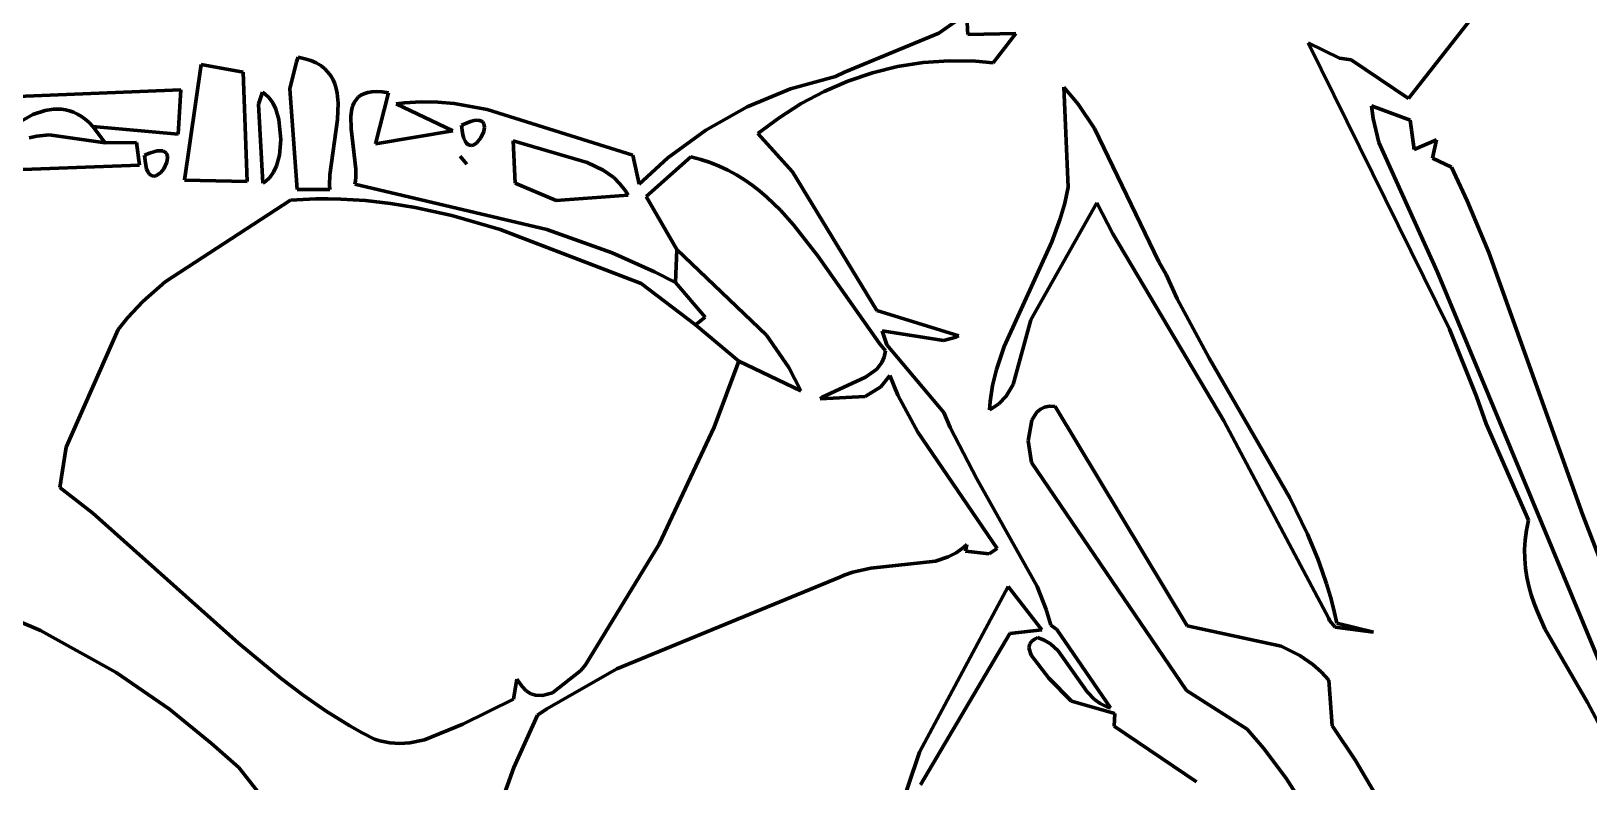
# Model space of a CAD drawing. Header units: millimetres. Extents: x 0 to 8.5, y 0 to 13.2.
# Drawn here: x 4.311 to 5.611, y 8.796 to 9.423 of the extents above; entities that cross this region are included whole.
import ezdxf

# ---------------------------------------------------------------- set-up
doc = ezdxf.new("R2010")
doc.units = ezdxf.units.MM
for name, color, linetype, lineweight in [('color#060606ff', 7, 'CONTINUOUS', 100), ('color#5c5c5cff', 7, 'CONTINUOUS', 100), ('color#aeaeaeff', 7, 'CONTINUOUS', 100), ('color#ffffffff', 7, 'CONTINUOUS', 100)]:
    doc.layers.add(name, color=color, linetype=linetype, lineweight=lineweight)

msp = doc.modelspace()

# ---------------------------------------------------------------- linework, layer by layer
at = {"layer": 'color#060606ff'}
for p, q in [((5.5317, 9.4576), (5.4601, 9.3664)), ((5.0923, 9.4198), (5.0914, 9.4396)), ((5.082, 9.4306), (5.0683, 9.4208)), ((5.0683, 9.4208), (4.9895, 9.3884)), ((5.1326, 9.4205), (5.0923, 9.4198)), ((5.1135, 9.3962), (5.1326, 9.4205)), ((5.4026, 9.4), (5.3764, 9.4129)), ((5.3764, 9.4129), (5.4942, 9.1738)), ((4.5324, 9.397), (4.5268, 9.3745)), ((4.5338, 9.4007), (4.5324, 9.397)), ((4.5394, 9.3995), (4.5338, 9.4007)), ((4.5443, 9.3979), (4.5394, 9.3995)), ((4.5487, 9.396), (4.5443, 9.3979)), ((5.0338, 9.3929), (5.0552, 9.3963)), ((5.0552, 9.3963), (5.0769, 9.3978)), ((5.0769, 9.3978), (5.0988, 9.3975)), ((5.0988, 9.3975), (5.1135, 9.3962)), ((5.4122, 9.3985), (5.4026, 9.4)), ((5.4601, 9.3664), (5.4122, 9.3985)), ((4.4529, 9.3946), (4.4389, 9.2982)), ((4.4877, 9.3884), (4.4529, 9.3946)), ((4.4911, 9.2969), (4.4877, 9.3884)), ((4.5525, 9.3938), (4.5487, 9.396)), ((4.5558, 9.3913), (4.5525, 9.3938)), ((4.5586, 9.3884), (4.5558, 9.3913)), ((4.5609, 9.3853), (4.5586, 9.3884)), ((4.5628, 9.382), (4.5609, 9.3853)), ((4.9819, 9.3848), (4.9445, 9.3743)), ((4.9895, 9.3884), (4.9819, 9.3848)), ((4.9924, 9.3808), (5.0128, 9.3877)), ((5.0128, 9.3877), (5.0338, 9.3929)), ((4.4358, 9.3736), (4.2687, 9.3666)), ((4.4335, 9.3365), (4.4358, 9.3736)), ((4.504, 9.3715), (4.5005, 9.3617)), ((4.506, 9.3702), (4.504, 9.3715)), ((4.5095, 9.3669), (4.506, 9.3702)), ((4.5268, 9.3745), (4.5329, 9.2903)), ((4.5643, 9.3785), (4.5628, 9.382)), ((4.5654, 9.3747), (4.5643, 9.3785)), ((4.5663, 9.3707), (4.5654, 9.3747)), ((4.567, 9.3624), (4.5663, 9.3707)), ((4.5886, 9.3703), (4.586, 9.369)), ((4.5917, 9.3713), (4.5886, 9.3703)), ((4.5952, 9.3719), (4.5917, 9.3713)), ((4.5993, 9.3721), (4.5952, 9.3719)), ((4.5982, 9.3285), (4.609, 9.3711)), ((4.6039, 9.3719), (4.5993, 9.3721)), ((4.609, 9.3711), (4.6039, 9.3719)), ((4.9445, 9.3743), (4.9082, 9.3593)), ((4.9533, 9.3621), (4.9725, 9.3722)), ((4.9725, 9.3722), (4.9924, 9.3808)), ((5.1726, 9.3759), (5.1762, 9.2923)), ((5.1844, 9.3617), (5.1726, 9.3759)), ((4.5005, 9.3617), (4.5043, 9.2956)), ((4.5125, 9.3626), (4.5095, 9.3669)), ((4.515, 9.3575), (4.5125, 9.3626)), ((4.5177, 9.3487), (4.515, 9.3575)), ((4.5664, 9.3489), (4.567, 9.3624)), ((4.5786, 9.3577), (4.5777, 9.3515)), ((4.5794, 9.3605), (4.5786, 9.3577)), ((4.5805, 9.363), (4.5794, 9.3605)), ((4.582, 9.3653), (4.5805, 9.363)), ((4.5838, 9.3673), (4.582, 9.3653)), ((4.586, 9.369), (4.5838, 9.3673)), ((4.6224, 9.3627), (4.6154, 9.3619)), ((4.6154, 9.3619), (4.6628, 9.3392)), ((4.6363, 9.3635), (4.6224, 9.3627)), ((4.6501, 9.3632), (4.6363, 9.3635)), ((4.664, 9.362), (4.6501, 9.3632)), ((4.6915, 9.3572), (4.664, 9.362)), ((4.9082, 9.3593), (4.8738, 9.34)), ((4.9349, 9.3503), (4.9533, 9.3621)), ((5.198, 9.3413), (5.1844, 9.3617)), ((5.4307, 9.3497), (5.4293, 9.3601)), ((5.4293, 9.3601), (5.4615, 9.3482)), ((4.5193, 9.3322), (4.5177, 9.3487)), ((4.5601, 9.3026), (4.5664, 9.3489)), ((4.5777, 9.3515), (4.5779, 9.341)), ((4.8129, 9.3189), (4.6915, 9.3572)), ((4.9173, 9.3371), (4.9349, 9.3503)), ((5.4354, 9.3297), (5.4307, 9.3497)), ((5.4615, 9.3482), (5.4649, 9.3237)), ((4.3728, 9.3292), (4.3623, 9.343)), ((4.3623, 9.343), (4.4335, 9.3365)), ((4.518, 9.319), (4.5193, 9.3322)), ((4.5779, 9.341), (4.5819, 9.3073)), ((4.6628, 9.3392), (4.5982, 9.3285)), ((4.8738, 9.34), (4.8421, 9.3168)), ((4.9461, 9.305), (4.9173, 9.3371)), ((5.2517, 9.2301), (5.198, 9.3413)), ((5.4649, 9.3237), (5.4835, 9.3319)), ((5.4835, 9.3319), (5.48, 9.3165)), ((4.3987, 9.3297), (4.3728, 9.3292)), ((4.4012, 9.3106), (4.3987, 9.3297)), ((4.4097, 9.3206), (4.4056, 9.3189)), ((4.4056, 9.3189), (4.406, 9.3143)), ((4.4132, 9.3219), (4.4097, 9.3206)), ((4.4162, 9.3225), (4.4132, 9.3219)), ((4.4187, 9.3227), (4.4162, 9.3225)), ((4.4207, 9.3225), (4.4187, 9.3227)), ((4.4223, 9.3219), (4.4207, 9.3225)), ((4.4235, 9.321), (4.4223, 9.3219)), ((4.4242, 9.3198), (4.4235, 9.321)), ((4.4247, 9.3183), (4.4242, 9.3198)), ((4.4248, 9.3167), (4.4247, 9.3183)), ((4.5155, 9.31), (4.518, 9.319)), ((4.7132, 9.3311), (4.7749, 9.3129)), ((4.7147, 9.2957), (4.7132, 9.3311)), ((4.8183, 9.2948), (4.8129, 9.3189)), ((5.4839, 9.2219), (5.4354, 9.3297)), ((4.2812, 9.3062), (4.4012, 9.3106)), ((4.406, 9.3143), (4.4065, 9.3106)), ((4.4065, 9.3106), (4.4073, 9.3076)), ((4.4073, 9.3076), (4.4083, 9.3052)), ((4.4083, 9.3052), (4.4094, 9.3035)), ((4.4192, 9.3046), (4.4216, 9.3077)), ((4.4216, 9.3077), (4.4242, 9.3132)), ((4.4242, 9.3132), (4.4248, 9.3167)), ((4.5131, 9.3048), (4.5155, 9.31)), ((4.5819, 9.3073), (4.5819, 9.3006)), ((4.7749, 9.3129), (4.7881, 9.3066)), ((4.7881, 9.3066), (4.797, 9.3003)), ((4.8421, 9.3168), (4.8183, 9.2948)), ((4.824, 9.2844), (4.8614, 9.3175)), ((4.8614, 9.3175), (4.8696, 9.3154)), ((4.8696, 9.3154), (4.8774, 9.3129)), ((4.8774, 9.3129), (4.885, 9.3098)), ((4.885, 9.3098), (4.8923, 9.3064)), ((4.8923, 9.3064), (4.8993, 9.3026)), ((5.48, 9.3165), (5.4959, 9.309)), ((5.4959, 9.309), (5.509, 9.2808)), ((4.4094, 9.3035), (4.4107, 9.3023)), ((4.4107, 9.3023), (4.412, 9.3017)), ((4.412, 9.3017), (4.4134, 9.3016)), ((4.4134, 9.3016), (4.4149, 9.3018)), ((4.4149, 9.3018), (4.4163, 9.3025)), ((4.4163, 9.3025), (4.4192, 9.3046)), ((4.4389, 9.2982), (4.4911, 9.2969)), ((4.5043, 9.2956), (4.5064, 9.2969)), ((4.5064, 9.2969), (4.5101, 9.3004)), ((4.5101, 9.3004), (4.5131, 9.3048)), ((4.5599, 9.2943), (4.5601, 9.3026)), ((4.5601, 9.2904), (4.5599, 9.2943)), ((4.5816, 9.2976), (4.5811, 9.2947)), ((4.5811, 9.2947), (4.7412, 9.257)), ((4.5819, 9.3006), (4.5816, 9.2976)), ((4.7491, 9.2813), (4.7147, 9.2957)), ((4.797, 9.3003), (4.8022, 9.2951)), ((4.8022, 9.2951), (4.8069, 9.2891)), ((4.8993, 9.3026), (4.906, 9.2985)), ((4.906, 9.2985), (4.9125, 9.294)), ((4.9125, 9.294), (4.9187, 9.2891)), ((5.0164, 9.1894), (4.9461, 9.305)), ((5.1762, 9.2923), (5.1734, 9.2789)), ((4.5274, 9.2814), (4.4227, 9.2134)), ((4.5379, 9.2821), (4.5274, 9.2814)), ((4.5329, 9.2903), (4.5601, 9.2904)), ((4.5484, 9.2826), (4.5379, 9.2821)), ((4.5588, 9.2827), (4.5484, 9.2826)), ((4.5692, 9.2824), (4.5588, 9.2827)), ((4.59, 9.2811), (4.5692, 9.2824)), ((4.6107, 9.2787), (4.59, 9.2811)), ((4.8089, 9.2857), (4.7491, 9.2813)), ((4.8069, 9.2891), (4.8089, 9.2857)), ((4.8497, 9.2402), (4.824, 9.2844)), ((4.9187, 9.2891), (4.9248, 9.284)), ((4.9248, 9.284), (4.9362, 9.273)), ((5.509, 9.2808), (5.5272, 9.2379)), ((4.6312, 9.2753), (4.6107, 9.2787)), ((4.6618, 9.2686), (4.6312, 9.2753)), ((4.7022, 9.257), (4.6618, 9.2686)), ((4.9362, 9.273), (4.9471, 9.261)), ((5.145, 9.1816), (5.2, 9.2792)), ((5.1734, 9.2789), (5.1695, 9.2659)), ((5.2, 9.2792), (5.2135, 9.2534)), ((4.8198, 9.212), (4.7022, 9.257)), ((4.7412, 9.257), (4.7957, 9.2374)), ((4.9471, 9.261), (4.9671, 9.2352)), ((5.1695, 9.2659), (5.1624, 9.2467)), ((5.2135, 9.2534), (5.3059, 9.0973)), ((4.9244, 9.1687), (4.8497, 9.2402)), ((5.1624, 9.2467), (5.1226, 9.1593)), ((4.7957, 9.2374), (4.8311, 9.2216)), ((4.9671, 9.2352), (5.0187, 9.1617)), ((5.2578, 9.2194), (5.2517, 9.2301)), ((5.5272, 9.2379), (5.6056, 9.0184)), ((4.8311, 9.2216), (4.8485, 9.2128)), ((5.2672, 9.1991), (5.2578, 9.2194)), ((5.6326, 8.8643), (5.4839, 9.2219)), ((4.4227, 9.2134), (4.4041, 9.197)), ((4.8652, 9.1774), (4.8198, 9.212)), ((4.8485, 9.2128), (4.8732, 9.1839)), ((4.4041, 9.197), (4.3914, 9.1833)), ((5.0849, 9.1682), (5.0164, 9.1894)), ((5.2937, 9.1497), (5.2672, 9.1991)), ((4.3914, 9.1833), (4.3836, 9.1734)), ((4.8732, 9.1839), (4.8652, 9.1774)), ((5.1303, 9.1276), (5.145, 9.1816)), ((4.3836, 9.1734), (4.3402, 9.0753)), ((4.943, 9.1419), (4.9244, 9.1687)), ((5.0249, 9.1607), (5.0209, 9.1723)), ((5.0209, 9.1723), (5.072, 9.1644)), ((5.072, 9.1644), (5.0828, 9.1672)), ((5.0828, 9.1672), (5.0849, 9.1682)), ((5.4942, 9.1738), (5.5169, 9.1177)), ((5.0187, 9.1617), (5.0236, 9.1556)), ((5.0225, 9.1504), (5.0206, 9.146)), ((5.0236, 9.1556), (5.0225, 9.1504)), ((5.0725, 9.1043), (5.0249, 9.1607)), ((5.1226, 9.1593), (5.1163, 9.14)), ((5.3612, 9.0329), (5.2937, 9.1497)), ((4.8808, 9.092), (4.9014, 9.1472)), ((4.9014, 9.1472), (4.9531, 9.1223)), ((4.9531, 9.1223), (4.943, 9.1419)), ((5.0165, 9.1405), (5.0071, 9.1337)), ((5.0206, 9.146), (5.0165, 9.1405)), ((5.1163, 9.14), (5.1131, 9.1268)), ((5.0071, 9.1337), (4.9709, 9.117)), ((5.0069, 9.1177), (5.0198, 9.1257)), ((5.0198, 9.1257), (5.0274, 9.1351)), ((5.0274, 9.1351), (5.0339, 9.1186)), ((5.1131, 9.1268), (5.1111, 9.1133)), ((5.1245, 9.1179), (5.1303, 9.1276)), ((4.9691, 9.1156), (5.0069, 9.1177)), ((4.9709, 9.117), (4.9691, 9.1156)), ((5.0339, 9.1186), (5.0508, 9.0877)), ((5.1111, 9.1133), (5.1106, 9.1065)), ((5.1134, 9.108), (5.1184, 9.1116)), ((5.1184, 9.1116), (5.1245, 9.1179)), ((5.5169, 9.1177), (5.5248, 9.0947)), ((5.0777, 9.0916), (5.0725, 9.1043)), ((5.1106, 9.1065), (5.1134, 9.108)), ((5.1459, 9.0978), (5.1427, 9.0806)), ((5.1501, 9.1044), (5.1459, 9.0978)), ((5.153, 9.1069), (5.1501, 9.1044)), ((5.1565, 9.1086), (5.153, 9.1069)), ((5.1605, 9.1094), (5.1565, 9.1086)), ((5.1652, 9.1093), (5.1605, 9.1094)), ((5.2754, 8.9263), (5.1652, 9.1093)), ((5.3059, 9.0973), (5.3937, 8.9322)), ((4.8348, 8.9942), (4.8808, 9.092)), ((5.0508, 9.0877), (5.117, 8.9908)), ((5.0999, 9.0489), (5.0777, 9.0916)), ((5.5248, 9.0947), (5.5603, 9.0143)), ((4.3402, 9.0753), (4.3348, 9.0417)), ((5.1427, 9.0806), (5.1455, 9.0626)), ((5.1455, 9.0626), (5.2749, 8.8723)), ((5.1503, 8.959), (5.0999, 9.0489)), ((4.3348, 9.0417), (4.3624, 9.0203)), ((5.3757, 9.0028), (5.3612, 9.0329)), ((4.3624, 9.0203), (4.4838, 8.9117)), ((5.5603, 9.0143), (5.5585, 9.0059)), ((5.6056, 9.0184), (5.6336, 8.9459)), ((4.7735, 8.8935), (4.8348, 8.9942)), ((5.0917, 8.9941), (5.0888, 8.9915)), ((5.0905, 8.9885), (5.0917, 8.9941)), ((5.3843, 8.9822), (5.3757, 9.0028)), ((5.5575, 8.9978), (5.557, 8.9898)), ((5.5585, 9.0059), (5.5575, 8.9978)), ((5.0759, 8.9837), (5.0654, 8.9802)), ((5.0826, 8.9871), (5.0759, 8.9837)), ((5.0888, 8.9915), (5.0826, 8.9871)), ((5.1103, 8.9862), (5.0905, 8.9885)), ((5.117, 8.9908), (5.1103, 8.9862)), ((5.3881, 8.9717), (5.3843, 8.9822)), ((5.557, 8.9898), (5.5571, 8.982)), ((5.5571, 8.982), (5.5577, 8.9744)), ((4.9892, 8.9685), (4.9857, 8.9668)), ((4.9964, 8.9711), (4.9892, 8.9685)), ((5.0115, 8.9743), (4.9964, 8.9711)), ((5.0654, 8.9802), (5.0115, 8.9743)), ((5.3917, 8.9611), (5.3881, 8.9717)), ((5.5577, 8.9744), (5.5589, 8.9668)), ((4.3186, 8.9223), (4.2355, 8.9575)), ((4.9857, 8.9668), (4.7996, 8.8902)), ((5.052, 8.8207), (5.1261, 8.9591)), ((5.1261, 8.9591), (5.1541, 8.9229)), ((5.1577, 8.9399), (5.1503, 8.959)), ((5.395, 8.9503), (5.3917, 8.9611)), ((5.5589, 8.9668), (5.5605, 8.9594)), ((5.5605, 8.9594), (5.5625, 8.9521)), ((5.3979, 8.9395), (5.395, 8.9503)), ((5.5625, 8.9521), (5.5649, 8.9449)), ((5.5649, 8.9449), (5.5676, 8.9378)), ((5.1617, 8.9267), (5.1577, 8.9399)), ((5.3937, 8.9322), (5.3943, 8.9307)), ((5.3943, 8.9307), (5.3988, 8.9251)), ((5.4004, 8.9284), (5.3979, 8.9395)), ((5.4309, 8.9209), (5.4004, 8.9284)), ((5.5676, 8.9378), (5.5739, 8.9238)), ((4.3818, 8.8872), (4.3186, 8.9223)), ((5.1276, 8.9198), (5.053, 8.7936)), ((5.1541, 8.9229), (5.1276, 8.9198)), ((5.1487, 8.9153), (5.1506, 8.9163)), ((5.1506, 8.9163), (5.1562, 8.9141)), ((5.1666, 8.9232), (5.1617, 8.9267)), ((5.2114, 8.8576), (5.1666, 8.9232)), ((5.3538, 8.9091), (5.2754, 8.9263)), ((5.3988, 8.9251), (5.4309, 8.9209)), ((5.5739, 8.9238), (5.6095, 8.8623)), ((4.4838, 8.9117), (4.5195, 8.8821)), ((5.1432, 8.9078), (5.1441, 8.9112)), ((5.1453, 8.9018), (5.1432, 8.9078)), ((5.1441, 8.9112), (5.1458, 8.9133)), ((5.1458, 8.9133), (5.1487, 8.9153)), ((5.1562, 8.9141), (5.1613, 8.9111)), ((5.1613, 8.9111), (5.1677, 8.9053)), ((5.1677, 8.9053), (5.1919, 8.8711)), ((5.3695, 8.9015), (5.3538, 8.9091)), ((4.7996, 8.8902), (4.7413, 8.8569)), ((4.7695, 8.8889), (4.7735, 8.8935)), ((5.16, 8.8825), (5.1453, 8.9018)), ((5.3804, 8.8939), (5.3695, 8.9015)), ((5.3872, 8.8878), (5.3804, 8.8939)), ((4.4265, 8.8565), (4.3818, 8.8872)), ((4.5195, 8.8821), (4.538, 8.8682)), ((4.7135, 8.865), (4.7161, 8.8816)), ((4.7161, 8.8816), (4.7205, 8.8755)), ((4.7459, 8.8702), (4.7695, 8.8889)), ((5.1789, 8.8634), (5.16, 8.8825)), ((5.3935, 8.8809), (5.3872, 8.8878)), ((5.3963, 8.8428), (5.3935, 8.8809)), ((4.538, 8.8682), (4.5571, 8.855)), ((4.6711, 8.844), (4.7135, 8.865)), ((4.7205, 8.8755), (4.724, 8.8719)), ((4.724, 8.8719), (4.7278, 8.8695)), ((4.7278, 8.8695), (4.7317, 8.8682)), ((4.7317, 8.8682), (4.7377, 8.8679)), ((4.7377, 8.8679), (4.7459, 8.8702)), ((5.2152, 8.8529), (5.1789, 8.8634)), ((5.1919, 8.8711), (5.1981, 8.8648)), ((5.1981, 8.8648), (5.2029, 8.8614)), ((5.2749, 8.8723), (5.3256, 8.84)), ((4.4615, 8.8279), (4.4265, 8.8565)), ((4.5571, 8.855), (4.5769, 8.8427)), ((4.7333, 8.8517), (4.7136, 8.8079)), ((4.7413, 8.8569), (4.7333, 8.8517)), ((5.2029, 8.8614), (5.2084, 8.8586)), ((5.2084, 8.8586), (5.2114, 8.8576)), ((5.2146, 8.8424), (5.2152, 8.8529)), ((5.6095, 8.8623), (5.6206, 8.8413)), ((4.5769, 8.8427), (4.5871, 8.837)), ((4.6392, 8.8311), (4.6711, 8.844)), ((5.2833, 8.7959), (5.2146, 8.8424)), ((5.3256, 8.84), (5.339, 8.8241)), ((5.3973, 8.8416), (5.3963, 8.8428)), ((5.4158, 8.8139), (5.3973, 8.8416)), ((4.4842, 8.8079), (4.4615, 8.8279)), ((4.5871, 8.837), (4.5975, 8.8315)), ((4.5975, 8.8315), (4.6018, 8.8302)), ((4.6018, 8.8302), (4.6103, 8.8286)), ((4.6103, 8.8286), (4.6186, 8.8281)), ((4.6186, 8.8281), (4.6269, 8.8286)), ((4.6269, 8.8286), (4.6392, 8.8311)), ((5.0297, 8.754), (5.052, 8.8207)), ((5.339, 8.8241), (5.3578, 8.7993)), ((5.484, 8.6979), (5.4158, 8.8139)), ((4.5026, 8.7845), (4.4842, 8.8079)), ((4.7136, 8.8079), (4.6975, 8.7628)), ((5.3578, 8.7993), (5.4304, 8.6856))]:
    msp.add_line(p, q, dxfattribs=at)
at = {"layer": 'color#5c5c5cff'}
for p, q in [((4.3226, 9.3562), (4.3295, 9.3573)), ((4.3295, 9.3573), (4.3363, 9.3573)), ((4.3363, 9.3573), (4.3397, 9.3568)), ((4.2694, 9.3284), (4.3122, 9.3529)), ((4.3122, 9.3529), (4.3226, 9.3562)), ((4.3397, 9.3568), (4.343, 9.356)), ((4.343, 9.356), (4.3464, 9.3548)), ((4.3464, 9.3548), (4.3496, 9.3533)), ((4.3496, 9.3533), (4.3529, 9.3514)), ((4.3529, 9.3514), (4.3561, 9.349)), ((4.3561, 9.349), (4.3592, 9.3462)), ((4.3592, 9.3462), (4.3623, 9.343)), ((4.6701, 9.344), (4.6741, 9.3458)), ((4.6741, 9.3458), (4.6776, 9.3471)), ((4.6776, 9.3471), (4.6805, 9.3479)), ((4.6805, 9.3479), (4.683, 9.3481)), ((4.683, 9.3481), (4.685, 9.348)), ((4.685, 9.348), (4.6866, 9.3474)), ((4.6866, 9.3474), (4.6877, 9.3465)), ((4.6877, 9.3465), (4.6885, 9.3454)), ((4.6885, 9.3454), (4.689, 9.3439)), ((4.3158, 9.335), (4.3094, 9.3334)), ((4.3259, 9.3359), (4.3158, 9.335)), ((4.3728, 9.3292), (4.3259, 9.3359)), ((4.3623, 9.343), (4.3728, 9.3292)), ((4.6705, 9.3395), (4.6701, 9.344)), ((4.6712, 9.3359), (4.6705, 9.3395)), ((4.672, 9.3329), (4.6712, 9.3359)), ((4.673, 9.3306), (4.672, 9.3329)), ((4.6862, 9.3334), (4.6824, 9.3291)), ((4.6886, 9.3388), (4.6862, 9.3334)), ((4.6892, 9.3424), (4.6886, 9.3388)), ((4.689, 9.3439), (4.6892, 9.3424)), ((4.6688, 9.3183), (4.6745, 9.3115)), ((4.6695, 9.3174), (4.6688, 9.3183)), ((4.6742, 9.3289), (4.673, 9.3306)), ((4.6754, 9.3278), (4.6742, 9.3289)), ((4.6768, 9.3273), (4.6754, 9.3278)), ((4.6782, 9.3271), (4.6768, 9.3273)), ((4.6796, 9.3274), (4.6782, 9.3271)), ((4.681, 9.3281), (4.6796, 9.3274)), ((4.6824, 9.3291), (4.681, 9.3281)), ((4.6745, 9.3115), (4.6695, 9.3174))]:
    msp.add_line(p, q, dxfattribs=at)
at = {"layer": 'color#aeaeaeff'}
for p, q in [((5.1726, 9.3759), (5.1844, 9.3617)), ((5.1762, 9.2923), (5.1726, 9.3759)), ((5.1844, 9.3617), (5.198, 9.3413)), ((5.198, 9.3413), (5.2517, 9.2301)), ((5.1734, 9.2789), (5.1762, 9.2923)), ((5.2, 9.2792), (5.145, 9.1816)), ((5.1695, 9.2659), (5.1734, 9.2789)), ((5.2135, 9.2534), (5.2, 9.2792)), ((5.1624, 9.2467), (5.1695, 9.2659)), ((5.3059, 9.0973), (5.2135, 9.2534)), ((4.8485, 9.2128), (4.8497, 9.2402)), ((4.8497, 9.2402), (4.9244, 9.1687)), ((5.1226, 9.1593), (5.1624, 9.2467)), ((5.2517, 9.2301), (5.2578, 9.2194)), ((5.2578, 9.2194), (5.2672, 9.1991)), ((4.8732, 9.1839), (4.8485, 9.2128)), ((5.2672, 9.1991), (5.2937, 9.1497)), ((4.8652, 9.1774), (4.8732, 9.1839)), ((4.9014, 9.1472), (4.8652, 9.1774)), ((5.145, 9.1816), (5.1303, 9.1276)), ((4.9244, 9.1687), (4.943, 9.1419)), ((5.1163, 9.14), (5.1226, 9.1593)), ((5.2937, 9.1497), (5.3612, 9.0329)), ((4.9531, 9.1223), (4.9014, 9.1472)), ((4.943, 9.1419), (4.9531, 9.1223)), ((5.1131, 9.1268), (5.1163, 9.14)), ((5.1111, 9.1133), (5.1131, 9.1268)), ((5.1303, 9.1276), (5.1245, 9.1179)), ((5.1106, 9.1065), (5.1111, 9.1133)), ((5.1184, 9.1116), (5.1134, 9.108)), ((5.1245, 9.1179), (5.1184, 9.1116)), ((5.1134, 9.108), (5.1106, 9.1065)), ((5.3937, 8.9322), (5.3059, 9.0973)), ((5.3612, 9.0329), (5.3757, 9.0028)), ((5.3757, 9.0028), (5.3843, 8.9822)), ((5.3843, 8.9822), (5.3881, 8.9717)), ((5.3881, 8.9717), (5.3917, 8.9611)), ((5.3917, 8.9611), (5.395, 8.9503)), ((5.395, 8.9503), (5.3979, 8.9395)), ((5.3943, 8.9307), (5.3937, 8.9322)), ((5.3988, 8.9251), (5.3943, 8.9307)), ((5.3979, 8.9395), (5.4004, 8.9284)), ((5.4004, 8.9284), (5.4309, 8.9209)), ((5.4309, 8.9209), (5.3988, 8.9251))]:
    msp.add_line(p, q, dxfattribs=at)
at = {"layer": 'color#ffffffff'}
for p, q in [((5.4601, 9.3664), (5.5317, 9.4576)), ((5.0914, 9.4396), (5.0923, 9.4198)), ((5.0683, 9.4208), (5.082, 9.4306)), ((4.9895, 9.3884), (5.0683, 9.4208)), ((5.0923, 9.4198), (5.1326, 9.4205)), ((5.1326, 9.4205), (5.1135, 9.3962)), ((5.4942, 9.1738), (5.3764, 9.4129)), ((5.3764, 9.4129), (5.4026, 9.4)), ((4.5268, 9.3745), (4.5324, 9.397)), ((4.5324, 9.397), (4.5338, 9.4007)), ((4.5338, 9.4007), (4.5394, 9.3995)), ((4.5394, 9.3995), (4.5443, 9.3979)), ((4.5443, 9.3979), (4.5487, 9.396)), ((5.0552, 9.3963), (5.0338, 9.3929)), ((5.0769, 9.3978), (5.0552, 9.3963)), ((5.0988, 9.3975), (5.0769, 9.3978)), ((5.1135, 9.3962), (5.0988, 9.3975)), ((5.4026, 9.4), (5.4122, 9.3985)), ((5.4122, 9.3985), (5.4601, 9.3664)), ((4.4389, 9.2982), (4.4529, 9.3946)), ((4.4529, 9.3946), (4.4877, 9.3884)), ((4.4877, 9.3884), (4.4911, 9.2969)), ((4.5487, 9.396), (4.5525, 9.3938)), ((4.5525, 9.3938), (4.5558, 9.3913)), ((4.5558, 9.3913), (4.5586, 9.3884)), ((4.5586, 9.3884), (4.5609, 9.3853)), ((4.5609, 9.3853), (4.5628, 9.382)), ((4.9445, 9.3743), (4.9819, 9.3848)), ((4.9819, 9.3848), (4.9895, 9.3884)), ((5.0128, 9.3877), (4.9924, 9.3808)), ((5.0338, 9.3929), (5.0128, 9.3877)), ((4.2687, 9.3666), (4.4358, 9.3736)), ((4.4358, 9.3736), (4.4335, 9.3365)), ((4.5005, 9.3617), (4.504, 9.3715)), ((4.504, 9.3715), (4.506, 9.3702)), ((4.506, 9.3702), (4.5095, 9.3669)), ((4.5329, 9.2903), (4.5268, 9.3745)), ((4.5628, 9.382), (4.5643, 9.3785)), ((4.5643, 9.3785), (4.5654, 9.3747)), ((4.5654, 9.3747), (4.5663, 9.3707)), ((4.5663, 9.3707), (4.567, 9.3624)), ((4.586, 9.369), (4.5886, 9.3703)), ((4.5886, 9.3703), (4.5917, 9.3713)), ((4.5917, 9.3713), (4.5952, 9.3719)), ((4.5952, 9.3719), (4.5993, 9.3721)), ((4.609, 9.3711), (4.5982, 9.3285)), ((4.5993, 9.3721), (4.6039, 9.3719)), ((4.6039, 9.3719), (4.609, 9.3711)), ((4.9082, 9.3593), (4.9445, 9.3743)), ((4.9725, 9.3722), (4.9533, 9.3621)), ((4.9924, 9.3808), (4.9725, 9.3722)), ((4.3295, 9.3573), (4.3226, 9.3562)), ((4.3363, 9.3573), (4.3295, 9.3573)), ((4.3397, 9.3568), (4.3363, 9.3573)), ((4.5043, 9.2956), (4.5005, 9.3617)), ((4.5095, 9.3669), (4.5125, 9.3626)), ((4.5125, 9.3626), (4.515, 9.3575)), ((4.515, 9.3575), (4.5177, 9.3487)), ((4.567, 9.3624), (4.5664, 9.3489)), ((4.5777, 9.3515), (4.5786, 9.3577)), ((4.5786, 9.3577), (4.5794, 9.3605)), ((4.5794, 9.3605), (4.5805, 9.363)), ((4.5805, 9.363), (4.582, 9.3653)), ((4.582, 9.3653), (4.5838, 9.3673)), ((4.5838, 9.3673), (4.586, 9.369)), ((4.6154, 9.3619), (4.6224, 9.3627)), ((4.6628, 9.3392), (4.6154, 9.3619)), ((4.6224, 9.3627), (4.6363, 9.3635)), ((4.6363, 9.3635), (4.6501, 9.3632)), ((4.6501, 9.3632), (4.664, 9.362)), ((4.664, 9.362), (4.6915, 9.3572)), ((4.8738, 9.34), (4.9082, 9.3593)), ((4.9533, 9.3621), (4.9349, 9.3503)), ((5.4615, 9.3482), (5.4293, 9.3601)), ((5.4293, 9.3601), (5.4307, 9.3497)), ((4.3122, 9.3529), (4.2694, 9.3284)), ((4.3226, 9.3562), (4.3122, 9.3529)), ((4.343, 9.356), (4.3397, 9.3568)), ((4.3464, 9.3548), (4.343, 9.356)), ((4.3496, 9.3533), (4.3464, 9.3548)), ((4.3529, 9.3514), (4.3496, 9.3533)), ((4.3561, 9.349), (4.3529, 9.3514)), ((4.3592, 9.3462), (4.3561, 9.349)), ((4.3623, 9.343), (4.3592, 9.3462)), ((4.5177, 9.3487), (4.5193, 9.3322)), ((4.5664, 9.3489), (4.5601, 9.3026)), ((4.5779, 9.341), (4.5777, 9.3515)), ((4.6741, 9.3458), (4.6701, 9.344)), ((4.6776, 9.3471), (4.6741, 9.3458)), ((4.6805, 9.3479), (4.6776, 9.3471)), ((4.683, 9.3481), (4.6805, 9.3479)), ((4.685, 9.348), (4.683, 9.3481)), ((4.6866, 9.3474), (4.685, 9.348)), ((4.6877, 9.3465), (4.6866, 9.3474)), ((4.6885, 9.3454), (4.6877, 9.3465)), ((4.689, 9.3439), (4.6885, 9.3454)), ((4.6915, 9.3572), (4.8129, 9.3189)), ((4.9349, 9.3503), (4.9173, 9.3371)), ((5.4307, 9.3497), (5.4354, 9.3297)), ((5.4649, 9.3237), (5.4615, 9.3482)), ((4.3094, 9.3334), (4.3158, 9.335)), ((4.3158, 9.335), (4.3259, 9.3359)), ((4.3259, 9.3359), (4.3728, 9.3292)), ((4.4335, 9.3365), (4.3623, 9.343)), ((4.5193, 9.3322), (4.518, 9.319)), ((4.5819, 9.3073), (4.5779, 9.341)), ((4.5982, 9.3285), (4.6628, 9.3392)), ((4.6701, 9.344), (4.6705, 9.3395)), ((4.6705, 9.3395), (4.6712, 9.3359)), ((4.6712, 9.3359), (4.672, 9.3329)), ((4.672, 9.3329), (4.673, 9.3306)), ((4.6824, 9.3291), (4.6862, 9.3334)), ((4.6862, 9.3334), (4.6886, 9.3388)), ((4.6886, 9.3388), (4.6892, 9.3424)), ((4.6892, 9.3424), (4.689, 9.3439)), ((4.8421, 9.3168), (4.8738, 9.34)), ((4.9173, 9.3371), (4.9461, 9.305)), ((5.4835, 9.3319), (5.4649, 9.3237)), ((5.48, 9.3165), (5.4835, 9.3319)), ((4.3728, 9.3292), (4.3987, 9.3297)), ((4.3987, 9.3297), (4.4012, 9.3106)), ((4.4056, 9.3189), (4.4097, 9.3206)), ((4.406, 9.3143), (4.4056, 9.3189)), ((4.4097, 9.3206), (4.4132, 9.3219)), ((4.4132, 9.3219), (4.4162, 9.3225)), ((4.4162, 9.3225), (4.4187, 9.3227)), ((4.4187, 9.3227), (4.4207, 9.3225)), ((4.4207, 9.3225), (4.4223, 9.3219)), ((4.4223, 9.3219), (4.4235, 9.321)), ((4.4235, 9.321), (4.4242, 9.3198)), ((4.4242, 9.3198), (4.4247, 9.3183)), ((4.4247, 9.3183), (4.4248, 9.3167)), ((4.518, 9.319), (4.5155, 9.31)), ((4.6688, 9.3183), (4.6695, 9.3174)), ((4.6745, 9.3115), (4.6688, 9.3183)), ((4.673, 9.3306), (4.6742, 9.3289)), ((4.6742, 9.3289), (4.6754, 9.3278)), ((4.6754, 9.3278), (4.6768, 9.3273)), ((4.6768, 9.3273), (4.6782, 9.3271)), ((4.6782, 9.3271), (4.6796, 9.3274)), ((4.6796, 9.3274), (4.681, 9.3281)), ((4.681, 9.3281), (4.6824, 9.3291)), ((4.7132, 9.3311), (4.7147, 9.2957)), ((4.7749, 9.3129), (4.7132, 9.3311)), ((4.8129, 9.3189), (4.8183, 9.2948)), ((5.4354, 9.3297), (5.4839, 9.2219)), ((4.4012, 9.3106), (4.2812, 9.3062)), ((4.4065, 9.3106), (4.406, 9.3143)), ((4.4073, 9.3076), (4.4065, 9.3106)), ((4.4083, 9.3052), (4.4073, 9.3076)), ((4.4094, 9.3035), (4.4083, 9.3052)), ((4.4216, 9.3077), (4.4192, 9.3046)), ((4.4242, 9.3132), (4.4216, 9.3077)), ((4.4248, 9.3167), (4.4242, 9.3132)), ((4.5155, 9.31), (4.5131, 9.3048)), ((4.5819, 9.3006), (4.5819, 9.3073)), ((4.6695, 9.3174), (4.6745, 9.3115)), ((4.7881, 9.3066), (4.7749, 9.3129)), ((4.797, 9.3003), (4.7881, 9.3066)), ((4.8183, 9.2948), (4.8421, 9.3168)), ((4.8614, 9.3175), (4.824, 9.2844)), ((4.8696, 9.3154), (4.8614, 9.3175)), ((4.8774, 9.3129), (4.8696, 9.3154)), ((4.885, 9.3098), (4.8774, 9.3129)), ((4.8923, 9.3064), (4.885, 9.3098)), ((4.8993, 9.3026), (4.8923, 9.3064)), ((5.4959, 9.309), (5.48, 9.3165)), ((5.509, 9.2808), (5.4959, 9.309)), ((4.4107, 9.3023), (4.4094, 9.3035)), ((4.412, 9.3017), (4.4107, 9.3023)), ((4.4134, 9.3016), (4.412, 9.3017)), ((4.4149, 9.3018), (4.4134, 9.3016)), ((4.4163, 9.3025), (4.4149, 9.3018)), ((4.4192, 9.3046), (4.4163, 9.3025)), ((4.4911, 9.2969), (4.4389, 9.2982)), ((4.5064, 9.2969), (4.5043, 9.2956)), ((4.5101, 9.3004), (4.5064, 9.2969)), ((4.5131, 9.3048), (4.5101, 9.3004)), ((4.5601, 9.3026), (4.5599, 9.2943)), ((4.5599, 9.2943), (4.5601, 9.2904)), ((4.5811, 9.2947), (4.5816, 9.2976)), ((4.7412, 9.257), (4.5811, 9.2947)), ((4.5816, 9.2976), (4.5819, 9.3006)), ((4.7147, 9.2957), (4.7491, 9.2813)), ((4.8022, 9.2951), (4.797, 9.3003)), ((4.8069, 9.2891), (4.8022, 9.2951)), ((4.906, 9.2985), (4.8993, 9.3026)), ((4.9125, 9.294), (4.906, 9.2985)), ((4.9187, 9.2891), (4.9125, 9.294)), ((4.9461, 9.305), (5.0164, 9.1894)), ((4.4227, 9.2134), (4.5274, 9.2814)), ((4.5274, 9.2814), (4.5379, 9.2821)), ((4.5601, 9.2904), (4.5329, 9.2903)), ((4.5379, 9.2821), (4.5484, 9.2826)), ((4.5484, 9.2826), (4.5588, 9.2827)), ((4.5588, 9.2827), (4.5692, 9.2824)), ((4.5692, 9.2824), (4.59, 9.2811)), ((4.59, 9.2811), (4.6107, 9.2787)), ((4.7491, 9.2813), (4.8089, 9.2857)), ((4.8089, 9.2857), (4.8069, 9.2891)), ((4.824, 9.2844), (4.8497, 9.2402)), ((4.9248, 9.284), (4.9187, 9.2891)), ((4.9362, 9.273), (4.9248, 9.284)), ((5.5272, 9.2379), (5.509, 9.2808)), ((4.6107, 9.2787), (4.6312, 9.2753)), ((4.6312, 9.2753), (4.6618, 9.2686)), ((4.6618, 9.2686), (4.7022, 9.257)), ((4.9471, 9.261), (4.9362, 9.273)), ((4.7022, 9.257), (4.8198, 9.212)), ((4.7957, 9.2374), (4.7412, 9.257)), ((4.9671, 9.2352), (4.9471, 9.261)), ((4.8497, 9.2402), (4.8485, 9.2128)), ((4.8311, 9.2216), (4.7957, 9.2374)), ((5.0187, 9.1617), (4.9671, 9.2352)), ((5.6056, 9.0184), (5.5272, 9.2379)), ((4.8485, 9.2128), (4.8311, 9.2216)), ((5.4839, 9.2219), (5.6326, 8.8643)), ((4.4041, 9.197), (4.4227, 9.2134)), ((4.8198, 9.212), (4.8652, 9.1774)), ((4.3914, 9.1833), (4.4041, 9.197)), ((5.0164, 9.1894), (5.0849, 9.1682)), ((4.3836, 9.1734), (4.3914, 9.1833)), ((4.8652, 9.1774), (4.9014, 9.1472)), ((4.3402, 9.0753), (4.3836, 9.1734)), ((5.072, 9.1644), (5.0209, 9.1723)), ((5.0209, 9.1723), (5.0249, 9.1607)), ((5.0828, 9.1672), (5.072, 9.1644)), ((5.0849, 9.1682), (5.0828, 9.1672)), ((5.5169, 9.1177), (5.4942, 9.1738)), ((5.0236, 9.1556), (5.0187, 9.1617)), ((5.0206, 9.146), (5.0225, 9.1504)), ((5.0225, 9.1504), (5.0236, 9.1556)), ((5.0249, 9.1607), (5.0725, 9.1043)), ((4.9014, 9.1472), (4.8808, 9.092)), ((5.0071, 9.1337), (5.0165, 9.1405)), ((5.0165, 9.1405), (5.0206, 9.146)), ((4.9709, 9.117), (5.0071, 9.1337)), ((5.0198, 9.1257), (5.0069, 9.1177)), ((5.0274, 9.1351), (5.0198, 9.1257)), ((5.0339, 9.1186), (5.0274, 9.1351)), ((5.0069, 9.1177), (4.9691, 9.1156)), ((4.9691, 9.1156), (4.9709, 9.117)), ((5.0508, 9.0877), (5.0339, 9.1186)), ((5.5248, 9.0947), (5.5169, 9.1177)), ((5.0725, 9.1043), (5.0777, 9.0916)), ((5.1427, 9.0806), (5.1459, 9.0978)), ((5.1459, 9.0978), (5.1501, 9.1044)), ((5.1501, 9.1044), (5.153, 9.1069)), ((5.153, 9.1069), (5.1565, 9.1086)), ((5.1565, 9.1086), (5.1605, 9.1094)), ((5.1605, 9.1094), (5.1652, 9.1093)), ((5.1652, 9.1093), (5.2754, 8.9263)), ((4.8808, 9.092), (4.8348, 8.9942)), ((5.117, 8.9908), (5.0508, 9.0877)), ((5.0777, 9.0916), (5.0999, 9.0489)), ((5.5603, 9.0143), (5.5248, 9.0947)), ((4.3348, 9.0417), (4.3402, 9.0753)), ((5.1455, 9.0626), (5.1427, 9.0806)), ((5.2749, 8.8723), (5.1455, 9.0626)), ((5.0999, 9.0489), (5.1503, 8.959)), ((4.3624, 9.0203), (4.3348, 9.0417)), ((4.4838, 8.9117), (4.3624, 9.0203)), ((5.5585, 9.0059), (5.5603, 9.0143)), ((5.6336, 8.9459), (5.6056, 9.0184)), ((4.8348, 8.9942), (4.7735, 8.8935)), ((5.0888, 8.9915), (5.0917, 8.9941)), ((5.0917, 8.9941), (5.0905, 8.9885)), ((5.557, 8.9898), (5.5575, 8.9978)), ((5.5575, 8.9978), (5.5585, 9.0059)), ((5.0654, 8.9802), (5.0759, 8.9837)), ((5.0759, 8.9837), (5.0826, 8.9871)), ((5.0826, 8.9871), (5.0888, 8.9915)), ((5.0905, 8.9885), (5.1103, 8.9862)), ((5.1103, 8.9862), (5.117, 8.9908)), ((5.5571, 8.982), (5.557, 8.9898)), ((5.5577, 8.9744), (5.5571, 8.982)), ((4.9857, 8.9668), (4.9892, 8.9685)), ((4.9892, 8.9685), (4.9964, 8.9711)), ((4.9964, 8.9711), (5.0115, 8.9743)), ((5.0115, 8.9743), (5.0654, 8.9802)), ((5.5589, 8.9668), (5.5577, 8.9744)), ((4.2355, 8.9575), (4.3186, 8.9223)), ((4.7996, 8.8902), (4.9857, 8.9668)), ((5.1261, 8.9591), (5.052, 8.8207)), ((5.1541, 8.9229), (5.1261, 8.9591)), ((5.1503, 8.959), (5.1577, 8.9399)), ((5.5605, 8.9594), (5.5589, 8.9668)), ((5.5625, 8.9521), (5.5605, 8.9594)), ((5.5649, 8.9449), (5.5625, 8.9521)), ((5.5676, 8.9378), (5.5649, 8.9449)), ((5.1577, 8.9399), (5.1617, 8.9267)), ((5.5739, 8.9238), (5.5676, 8.9378)), ((4.3186, 8.9223), (4.3818, 8.8872)), ((5.053, 8.7936), (5.1276, 8.9198)), ((5.1276, 8.9198), (5.1541, 8.9229)), ((5.1506, 8.9163), (5.1487, 8.9153)), ((5.1562, 8.9141), (5.1506, 8.9163)), ((5.1617, 8.9267), (5.1666, 8.9232)), ((5.1666, 8.9232), (5.2114, 8.8576)), ((5.2754, 8.9263), (5.3538, 8.9091)), ((5.6095, 8.8623), (5.5739, 8.9238)), ((4.5195, 8.8821), (4.4838, 8.9117)), ((5.1441, 8.9112), (5.1432, 8.9078)), ((5.1432, 8.9078), (5.1453, 8.9018)), ((5.1458, 8.9133), (5.1441, 8.9112)), ((5.1487, 8.9153), (5.1458, 8.9133)), ((5.1613, 8.9111), (5.1562, 8.9141)), ((5.1677, 8.9053), (5.1613, 8.9111)), ((5.1919, 8.8711), (5.1677, 8.9053)), ((5.3538, 8.9091), (5.3695, 8.9015)), ((4.7413, 8.8569), (4.7996, 8.8902)), ((4.7735, 8.8935), (4.7695, 8.8889)), ((5.1453, 8.9018), (5.16, 8.8825)), ((5.3695, 8.9015), (5.3804, 8.8939)), ((5.3804, 8.8939), (5.3872, 8.8878)), ((4.3818, 8.8872), (4.4265, 8.8565)), ((4.538, 8.8682), (4.5195, 8.8821)), ((4.7161, 8.8816), (4.7135, 8.865)), ((4.7205, 8.8755), (4.7161, 8.8816)), ((4.7695, 8.8889), (4.7459, 8.8702)), ((5.16, 8.8825), (5.1789, 8.8634)), ((5.3872, 8.8878), (5.3935, 8.8809)), ((5.3935, 8.8809), (5.3963, 8.8428)), ((4.5571, 8.855), (4.538, 8.8682)), ((4.7135, 8.865), (4.6711, 8.844)), ((4.724, 8.8719), (4.7205, 8.8755)), ((4.7278, 8.8695), (4.724, 8.8719)), ((4.7317, 8.8682), (4.7278, 8.8695)), ((4.7377, 8.8679), (4.7317, 8.8682)), ((4.7459, 8.8702), (4.7377, 8.8679)), ((5.1789, 8.8634), (5.2152, 8.8529)), ((5.1981, 8.8648), (5.1919, 8.8711)), ((5.2029, 8.8614), (5.1981, 8.8648)), ((5.3256, 8.84), (5.2749, 8.8723)), ((4.4265, 8.8565), (4.4615, 8.8279)), ((4.5769, 8.8427), (4.5571, 8.855)), ((4.7136, 8.8079), (4.7333, 8.8517)), ((4.7333, 8.8517), (4.7413, 8.8569)), ((5.2084, 8.8586), (5.2029, 8.8614)), ((5.2114, 8.8576), (5.2084, 8.8586)), ((5.2152, 8.8529), (5.2146, 8.8424)), ((5.6206, 8.8413), (5.6095, 8.8623)), ((4.5871, 8.837), (4.5769, 8.8427)), ((4.6711, 8.844), (4.6392, 8.8311)), ((5.2146, 8.8424), (5.2833, 8.7959)), ((5.339, 8.8241), (5.3256, 8.84)), ((5.3963, 8.8428), (5.3973, 8.8416)), ((5.3973, 8.8416), (5.4158, 8.8139)), ((4.4615, 8.8279), (4.4842, 8.8079)), ((4.5975, 8.8315), (4.5871, 8.837)), ((4.6018, 8.8302), (4.5975, 8.8315)), ((4.6103, 8.8286), (4.6018, 8.8302)), ((4.6186, 8.8281), (4.6103, 8.8286)), ((4.6269, 8.8286), (4.6186, 8.8281)), ((4.6392, 8.8311), (4.6269, 8.8286)), ((5.052, 8.8207), (5.0297, 8.754)), ((5.3578, 8.7993), (5.339, 8.8241)), ((5.4158, 8.8139), (5.484, 8.6979)), ((4.4842, 8.8079), (4.5026, 8.7845)), ((4.6975, 8.7628), (4.7136, 8.8079)), ((5.4304, 8.6856), (5.3578, 8.7993))]:
    msp.add_line(p, q, dxfattribs=at)

doc.saveas('drawing.dxf')
